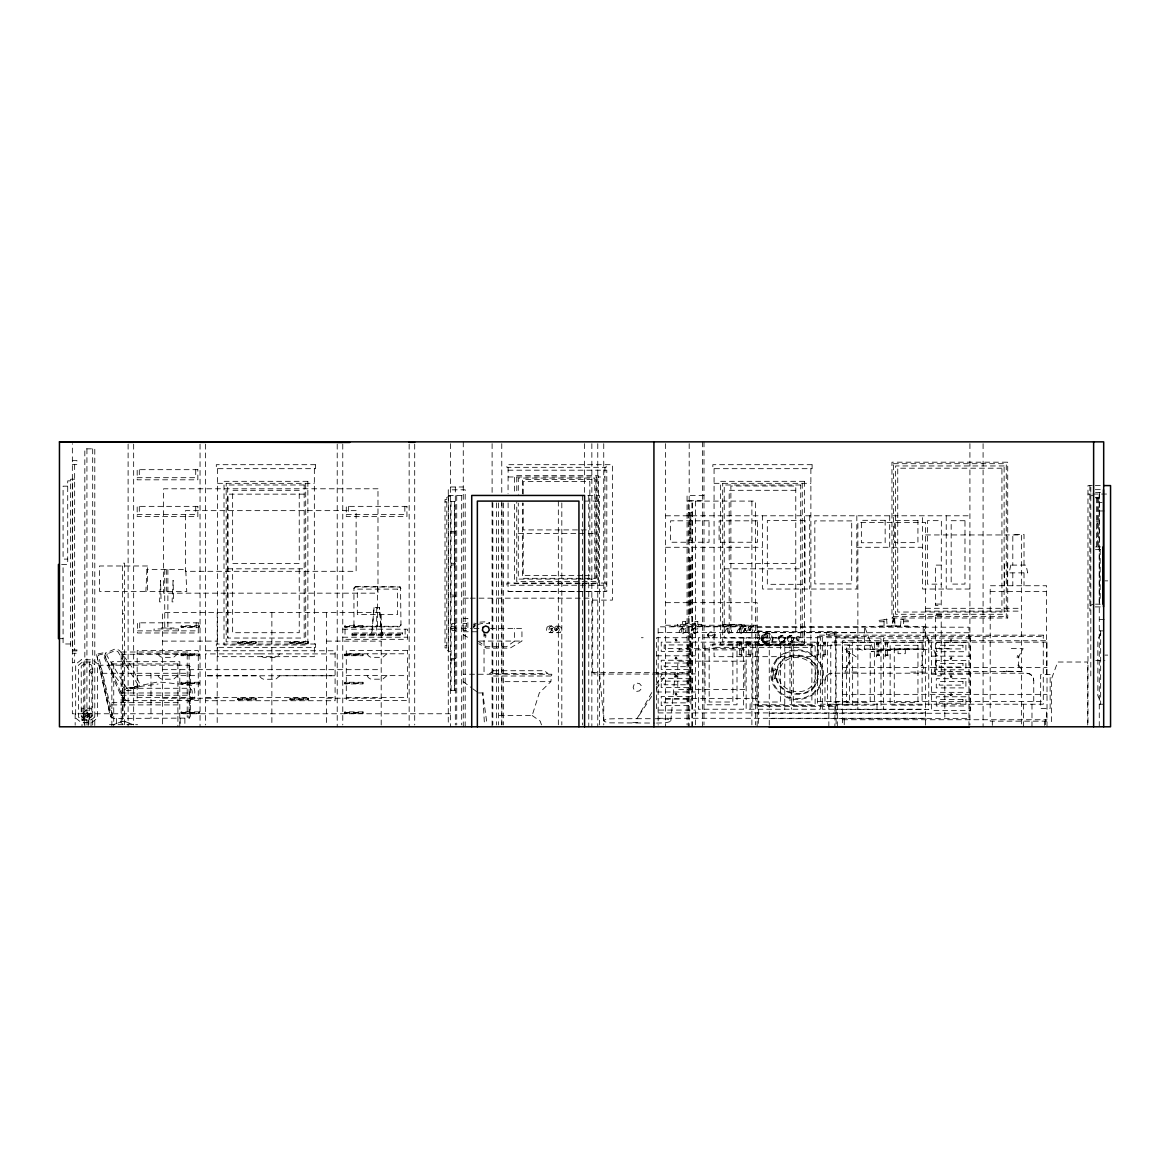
<?xml version="1.0" encoding="UTF-8"?>
<svg xmlns="http://www.w3.org/2000/svg" width="1169" height="1169" viewBox="0 0 1169 1169"><rect width="100%" height="100%" fill="white"/><g stroke="black" fill="none" stroke-linecap="round" stroke-linejoin="round"><path stroke-width="0.75" stroke-dasharray="5 3.75" d="M99.54 667.806L101.396 665.19L188.18 665.19L190.226 666.505L190.547 715.837L189.363 718.087L113.203 718.438L110.193 715.837L96.632 654.669L97.904 653.909L103.515 652.799L124.455 700.699L122.993 703.3M893.145 618.503L892.59 625.459M382.804 634.402L381.401 630.339L379.443 607.617L374.022 607.617L372.063 631.245L370.661 635.483M374.022 607.617L372.063 630.339L370.661 634.402M670.816 720.893L675.083 674.075M892.795 622.419L893.028 620.651M1018.594 666.856L1018.798 656.423L1023.167 648.561L1007.795 648.561M454.668 533.502C456.918 532.728 448.838 532.655 451.102 533.502M454.609 565.095L455.326 564.7L451.102 565.168M454.609 596.877L455.326 596.497L451.102 596.95M451.102 628.644L456.728 628.191M451.102 660.31L450.386 659.842L455.004 659.842M893.379 618.942C892.415 623.749 896.901 618.255 893.028 618.503L893.072 621.63L894.65 621.63L894.329 618.942M499.221 715.516L532.158 715.516L539.318 692.939L550.818 681.659L551.812 674.25L463.26 674.25M451.088 531.398L455.326 531.851L454.609 531.398M451.073 563.151L455.326 563.531L454.697 563.137M451.073 594.933L455.326 595.313L454.697 594.933M451.088 626.54L455.326 627.008L454.609 626.54M451.073 658.279L455.326 658.658L454.697 658.279M910.797 672.058L924.898 672.058L922.575 664.986L922.575 656.116L924.094 649.043L900.159 648.59L871.197 651.513L910.037 649.043L907.962 649.745M949.155 648.561L933.3 648.561L935.931 655.634L935.931 664.503L934.221 671.576L1023.167 671.576L1018.798 665.293L1016.811 664.357M824.978 701.4L824.978 680.314L825.928 676.749L828.543 674.148L832.094 673.198L1026.63 673.198L1030.181 674.148L1032.797 676.749L1033.747 680.314L1033.747 701.4M707.698 634.84L709.934 632.122A3.975 3.975 0 0 1 712.754 632.108L715.004 634.811L712.783 638.42A3.975 3.975 0 0 1 709.963 638.42L707.698 634.84L715.004 634.811M189.539 700.699L192.213 698.609L192.213 691.595L191.848 689.929L189.539 688.278L126.72 688.278L124.396 689.929L124.031 698.609L126.72 700.699M765.33 643.213L765.827 641.942M936.793 653.413L935.931 655.634L937.83 655.867M849.03 653.383L848.84 662.56L844.953 672.058L858.63 672.058M353.944 588.548L355.508 586.999L399.418 586.999L400.982 588.548M782.163 635.79L778.846 637.909L780.03 640.904A3.142 3.142 0 0 0 783.42 640.933L784.267 640.13A2.689 2.689 0 0 0 784.165 636.93L781.389 635.79M790.96 635.79L787.628 637.909L788.827 640.904A3.142 3.142 0 0 0 792.202 640.933L793.05 640.13A2.689 2.689 0 0 0 792.962 636.93L790.171 635.79M177.82 653.792L173.596 657.343L162.243 657.343A5.743 5.743 0 0 1 158.02 653.792M177.82 675.653L173.596 679.204L162.243 679.204A5.743 5.743 0 0 1 158.02 675.653M386.939 653.792L382.716 657.343L371.362 657.343A5.743 5.743 0 0 1 367.139 653.792M386.939 675.653L382.716 679.204L371.362 679.204A5.743 5.743 0 0 1 367.139 675.653M335.094 653.924L279.946 653.866L275.606 657.416L263.931 657.416A5.86 5.86 0 0 1 259.576 653.88L205.598 653.924M1100.672 633.7L1097.852 639.341L1097.852 695.76L1100.672 701.4M893.028 621.075L894.446 620.637L895.118 625.459M651.791 692.545L636.988 718.701A206.139 6.503 0 0 0 615.844 718.73L608.377 718.95A368.659 11.632 0 0 0 609.794 722.851L654.815 723.056M656.13 684.844L662.224 674.075M549.956 632.692L551.373 630.369L550.964 627.358L549.035 625.941L547.063 627.168L546.507 630.135L547.793 632.59L552.352 632.692L553.755 630.369L553.346 627.358L551.432 625.941L549.035 625.941M551.68 630.544L552.016 628.761L550.716 628.703L551.68 630.544L552.689 630.544L553.01 628.761L551.373 628.294M745.237 630.544L745.574 628.761L744.273 628.703L745.237 630.544L746.246 630.544L746.567 628.761L744.931 628.294M651.586 696.388L636.988 718.701A220.079 6.941 0 0 1 651.571 718.716M656.452 688.95L666.184 674.075M764.248 642.702L768.179 643.432L771.496 641.313A4.705 4.705 0 0 0 771.467 635.834L770.02 634.475A5.494 5.494 0 0 0 764.205 634.504L762.772 635.863A4.705 4.705 0 0 0 762.802 641.357L764.248 642.702L765.037 641.576M88.216 714.084L87.134 715.603L85.454 715.296L84.84 713.485L85.907 711.965L87.602 712.272L88.216 714.084L88.216 726.022M1017.951 657.621L1018.798 656.423L1017.322 655.546M884.042 625.941L884.042 619.585L886.628 618.986L887.139 625.941M900.554 625.941L901.08 618.986L903.652 619.585L903.652 625.941M89.516 715.574L86.798 717.357L84.08 715.574L83.671 713.777L84.08 711.994L86.798 710.211L89.516 711.994M950.821 670.685L950.002 671.576L952.34 671.415M1007.722 618.021L1006.275 616.531L1006.275 463.698L1007.722 462.193L891.962 462.193L891.962 618.021L1007.722 618.021L1007.722 462.193M891.962 618.021L893.408 616.531L893.408 463.698L891.962 462.193M690.747 537.769L690.747 515.208M690.747 613.944L690.747 560.346M690.747 690.119L690.747 636.52M921.8 665.716L922.575 664.986L920.865 665.994M763.328 641.956L764.365 641.036M450.386 495.846L446.792 497.351L446.792 650.183L450.386 651.674M94.674 717.123L90.714 720.294L82.429 720.294L78.469 717.123L78.469 665.19L82.429 662.019L91.445 662.019L94.674 664.606M556.751 625.941L554.837 627.358L554.427 630.369L555.83 632.692L560.389 632.59L561.675 630.135L561.12 627.168L556.751 625.941L558.738 627.168L559.279 630.135L557.993 632.59L555.83 632.692M555.816 628.294L555.509 630.544L557.657 629.682L555.816 628.294L556.663 629.682L555.509 630.544M559.147 625.941L557.233 627.358L556.824 630.369L558.227 632.692M556.809 628.294L556.502 630.544M750.308 625.941L748.394 627.358L747.985 630.369L749.387 632.692L751.55 632.59L752.836 630.135L752.295 627.168L750.308 625.941L754.677 627.168L755.232 630.135L753.947 632.59L751.784 632.692L750.381 630.369L750.79 627.358L752.704 625.941M749.373 628.294L749.066 630.544L751.214 629.682L749.373 628.294L750.22 629.682L749.066 630.544M750.366 628.294L750.06 630.544M849.731 653.091L848.84 653.69L844.953 649.043L924.094 649.043M551.432 625.941L549.459 627.168L548.904 630.135L550.19 632.59L552.352 632.692M552.382 628.294L551.534 629.682L552.689 630.544M742.593 625.941L740.62 627.168L740.065 630.135L741.351 632.59L743.513 632.692L744.931 630.369L744.521 627.358L742.593 625.941L744.989 625.941L746.903 627.358L747.312 630.369L745.91 632.692L743.747 632.59L742.461 630.135L743.016 627.168L744.989 625.941M745.939 628.294L745.091 629.682L746.246 630.544M850.55 663.495L848.84 662.56L849.6 662.078M490.352 628.367L521.944 628.367L521.944 641.065L510.079 648.123L486.362 648.123L478.764 643.71M762.612 641.036L763.854 640.378M355.508 586.385L353.944 588.007L353.944 625.298L355.508 626.847M681.556 628.148C672.219 637.675 694.737 631.961 681.556 628.148L681.556 633.598M727.352 628.148C718.014 637.675 740.532 631.961 727.352 628.148L727.352 633.598M739.568 628.148C730.23 637.675 752.748 631.961 739.568 628.148L739.568 633.598M122.789 721.156L113.466 724.678L122.774 721.156L133.398 724.678L124.031 721.156M1093.629 604.168L1089.873 605.542L1093.629 606.901M1016.869 657.11L1018.798 656.423M477.858 624.392L483.571 623.165L489.416 623.735L489.416 622.609L486.187 621.791L479.378 622.156M762.13 639.998L763.503 639.604M191.848 699.646L194.785 698.872L194.785 691.171L194.156 688.278L192.198 685.867L189.875 685.092L158.122 681.907L126.72 688.278L158.122 684.026M850.608 653.31L849.249 654.289M632.765 722.647L641.226 722.647M884.042 619.848L878.825 620.388L877.598 621.733L884.042 621.733M767.449 635.79C755.364 641.445 777.969 643.798 767.449 635.79L767.449 637.032M761.925 638.873L763.357 638.8M707.698 635.731L715.019 635.702M848.84 662.56L850.141 662.545M656.554 723.056L664.898 722.851A368.659 11.632 0 0 0 666.315 718.95L658.848 718.73A220.079 6.941 0 0 0 655.21 718.73M72.346 460.644L76.964 460.644L76.964 464.634L72.346 464.634M893.408 463.698L1006.275 463.698M508.047 470.201L606.799 470.201L606.799 591.514L508.047 591.514L508.12 502.159M508.12 476.981L604.928 476.981M137.182 477.697L197.839 477.697M74.655 479.217L70.608 479.217L70.608 647.275L72.346 647.275M70.608 480.868L67.714 480.868L67.714 564.408L58.45 564.408M217.536 483.323L314.344 483.323M714.069 483.323L810.877 483.323M1092.211 485.588L1087.974 485.588L1087.974 724.985M1095.309 485.588L1102.089 485.588M67.714 486.172L63.082 486.172L63.082 559.103L67.714 559.103M450.386 486.991L463.26 486.991M1095.265 489.665L1103.478 489.665M795.768 490.308L729.178 490.308L729.178 563.502L795.768 563.502M1095.499 492.397L1101.885 492.397M304.174 494.151L227.999 494.151L227.999 638.04M1087.974 494.049L1091.203 494.049M1092.81 494.049L1108.943 494.049M448.268 495.598L465.189 495.598M587.861 495.451L599.39 495.451L599.39 724.97M704.001 495.451L687.065 495.451L687.065 724.97M1090.809 495.671L1093.629 495.671M1095.733 497.322L1099.269 497.322M1095.499 497.848L1099.255 497.848M446.792 499.601L445.009 499.601L445.009 647.933L446.792 647.933M702.379 500.741L688.278 500.741L688.278 726.797M584.149 501.092L599.39 501.092M687.065 501.092L755.379 501.092L755.379 724.97M450.386 501.589L455.326 501.589M445.009 501.837L446.792 501.837M1099.269 502.626L1102.089 502.626M1099.269 510.97L1104.91 510.97M688.278 512.387L689.681 512.387L689.681 540.589L688.278 540.589M692.15 512.387L690.747 512.387L690.747 540.589L692.15 540.589M137.182 514.375L197.839 514.375M346.287 514.375L406.944 514.375M665.556 515.792L969.919 515.792M1096.434 521.71L1098.319 521.71M1096.434 523.069L1098.319 523.069M586.224 529.908L523.23 529.908L523.23 503.065M518.291 533.415L594.758 533.415M925.585 534.949L1021.501 534.949L1021.501 724.985M1095.499 546.917L1103.01 546.917M665.556 547.282L762.583 547.282M856.833 547.282L922.56 547.282M1095.499 549.649L1101.125 549.649M688.278 557.525L689.681 557.525L689.681 616.764L688.278 616.764M692.15 557.525L690.747 557.525L690.747 616.764L692.15 616.764M941.22 565.109L935.405 565.109L935.405 605.484L941.22 605.484L941.352 520.658L927.426 520.658L927.426 584.149L941.352 584.149M227.707 568.821L304.174 568.821M724.239 568.821L800.707 568.821M582.615 575.586L523.23 575.586L523.23 533.415M584.427 575.586L589.819 575.586L589.819 533.415M576.551 579.093L518.291 579.093L518.291 503.079M578.377 579.093L594.758 579.093L594.758 478.077L518.291 478.077L518.291 494.312M1104.91 580.861L1107.73 580.861M580.219 583.711L514.594 583.711L514.594 502.159M582.045 583.711L598.455 583.711L598.455 475.666L514.594 475.666L514.594 493.157M355.508 586.443L400.529 586.896L400.982 625.298M969.919 589.03L922.56 589.03L922.56 515.792M508.12 591.397L604.928 591.397L604.928 585.245M990.201 591.382L1046.62 591.382M463.26 598.163L468.725 598.163M470.259 598.163L592.683 598.163L592.683 672.657M592.683 600.106L612.424 600.106L612.424 464.692L506.893 464.692L506.893 467.322L606.156 467.322L606.156 464.692M665.556 602.663L757.147 602.663L757.147 726.797M935.405 604.066L941.22 604.066M1095.499 604.168L1100.292 604.168M1095.265 606.901L1103.478 606.901M925.585 608.304L1021.501 608.304M925.585 611.124L1021.501 611.124M122.774 613.769L124.031 613.769M935.405 615.362L941.22 615.362M893.408 616.531L1006.275 616.531M463.26 618.489L467.878 618.489L467.878 628.367M884.042 619.585L887.139 619.585M900.554 619.585L903.652 619.585M1099.269 619.585L1104.91 619.585M903.652 621.733L910.096 621.733L908.868 620.388L903.652 619.848M474.117 623.004L474.117 627.242M455.326 623.486L451.935 623.486L451.935 630.398L455.326 630.398M685.458 623.647L688.278 623.647M692.15 623.647L694.971 623.647M665.556 625.225L757.147 625.225M455.326 625.883L456.728 625.883M461.667 625.883L463.085 625.883M181.093 626.511L199.358 626.511M344.723 626.511L362.989 626.511M181.093 626.789L199.358 626.789M344.723 626.789L399.418 626.847L400.982 624.743L399.418 626.306L355.508 626.233L353.944 624.684M857.871 626.832L658.162 626.832L658.162 725.101M757.147 627.183L968.955 627.183L968.955 725.452M461.667 628.191L472.13 628.367M473.913 628.367L481.014 628.367M342.765 629.185L407.382 629.185L407.382 639.326L342.765 639.326M137.621 630.865L198.277 630.865M757.147 630.88L770.766 631.581M1099.269 630.88L1102.791 630.88M757.147 631.581L836.098 631.581L836.098 726.797M463.26 631.757L480.576 631.757M658.162 632.385L857.871 632.385M968.955 632.736L729.178 632.707L729.178 568.821M834.841 633.072L826.425 633.072L826.425 634.84L834.841 634.84M688.278 633.7L689.681 633.7L689.681 692.939L688.278 692.939M692.15 633.7L690.747 633.7L690.747 692.939L692.15 692.939M351.986 634.183L402.414 634.183M351.986 634.285L402.414 634.285M484.039 634.709L485.807 634.709L485.807 637.178L484.039 637.178M484.039 635.629L485.807 635.629M817.569 636.404L1043.274 636.404M342.765 637.207L407.382 637.207M641.372 637.719L643.14 637.719M695.54 637.719L656.525 637.719L656.525 710.08L695.54 710.08M857.871 637.719L822.304 637.719L822.304 709.232L925.585 709.232M983.991 638.069L985.759 638.069M58.45 638.669L63.082 638.669M479.495 641.065L521.944 641.065M162.549 641.109L217.2 641.109M326.531 641.109L381.196 641.109M784.764 642.161L661.23 642.161L661.23 651.367L690.85 651.367L690.85 642.161M1047.015 642.161L827.52 642.161L827.52 704.79L852.654 704.79L852.654 642.161M237.775 642.512L256.04 642.512M289.956 642.512L308.236 642.512M237.775 642.789L256.04 642.789M289.956 642.789L308.236 642.789M739.772 643.681L741.424 643.681M748.365 643.681L750.016 643.681M817.292 643.681L818.607 643.681M824.043 643.681L825.343 643.681M70.608 643.973L63.082 643.973L63.082 564.408M877.115 644.031L878.767 644.031M885.707 644.031L887.359 644.031M445.009 645.683L446.792 645.683M757.147 645.683L836.098 645.683M72.346 649.935L76.964 649.935L76.964 653.252L72.346 653.252M205.598 650.753L335.094 650.753L335.094 700.728L205.598 700.728M76.964 650.928L72.346 650.928L72.346 479.217M137.182 653.792L198.277 653.792M259.591 653.866L279.946 653.866M346.287 653.792L407.382 653.792M121.167 654.26L189.086 654.26M181.093 654.801L199.358 654.801M344.723 654.801L362.989 654.801M739.772 654.961L741.424 654.961M748.365 654.961L750.016 654.961M817.292 654.961L818.607 654.961M824.043 654.961L825.343 654.961M181.093 655.078L199.358 655.078M344.723 655.078L362.989 655.078M1104.91 655.108L1107.73 655.108M877.115 655.312L878.767 655.312M885.707 655.312L887.359 655.312M656.525 655.809L695.54 655.809M931.591 656.16L970.606 656.16M1095.733 660.412L1104.91 660.412M72.346 662.531L74.655 662.531L74.655 653.252M111.859 663.934L179.792 663.934M842.615 667.557L1047.015 667.557M162.549 669.662L381.196 669.662M591.85 672.657L689.184 672.657M101.981 673.286L189.363 673.286M656.525 673.899L695.54 673.899M931.591 674.25L970.606 674.25M137.182 675.653L198.277 675.653M346.287 675.594L407.382 675.653M493.523 676.018L551.812 676.018M504.979 681.659L550.818 681.659M181.093 683.017L199.358 683.017M344.723 683.017L362.989 683.017M181.093 683.295L199.358 683.295M344.723 683.295L362.989 683.295M450.386 690.338L455.326 690.338M656.525 691.99L695.54 691.99M931.591 692.34L970.606 692.34M478.399 692.939L486.596 692.939M121.167 692.983L189.086 692.983M842.615 694.357L1047.015 694.357M121.167 695.234L189.086 695.234M137.182 697.469L198.277 697.469M346.287 697.469L407.382 697.469M205.598 697.601L335.094 697.601M162.549 698.229L217.2 698.229M326.531 698.229L381.196 698.229M665.556 698.58L757.147 698.58M237.775 698.945L256.04 698.945M289.956 698.945L308.236 698.945M237.775 699.208L256.04 699.208M289.956 699.208L308.236 699.208M124.455 700.699L198.277 700.596L198.277 650.607L137.182 650.607L137.182 700.596M817.569 701.4L1043.274 701.4M111.859 702.657L179.792 702.657M1099.269 704.22L1102.791 704.22M784.764 704.79L752.778 704.79L752.778 642.161M111.859 704.907L179.792 704.907M757.147 705.638L836.098 705.638M758.345 706.339L836.098 706.339M181.093 712.637L199.358 712.637M344.723 712.637L362.989 712.637M181.093 712.915L199.358 712.915M344.723 712.915L362.989 712.915M658.162 712.915L925.585 712.915M82.02 713.178L91.036 713.178M769.26 713.265L968.955 713.265M450.386 713.762L72.346 713.762L72.346 443.679M658.162 718.292L925.585 718.292M769.26 718.643L968.955 718.643M82.02 719.344L91.036 719.344M842.615 719.739L1047.015 719.739M109.404 724.678L137.621 724.678M1007.97 671.254L1023.167 671.576M695.073 628.089L691.785 629.696A2.63 2.63 0 0 0 691.697 631.859L694.854 633.686L697.338 632.049A2.63 2.63 0 0 0 697.425 629.886L695.073 628.089L695.628 633.525A3.288 3.288 0 0 1 693.29 633.437M1003.426 671.342L1007.371 671.576L1005.764 669.735M1017.804 665.132L1018.331 665.088M761.998 637.733L763.401 637.967M860.442 649.438L859.01 649.043L862.503 650.154M188.18 700.699L190.547 703.3M762.349 636.637L763.649 637.178M921.8 655.736L922.575 656.116M463.26 634.723L469.514 638.347M844.953 649.043L858.47 658.395M477.931 641.065L485.983 646.705L506.557 646.705L514.608 641.065L514.608 628.367M762.948 635.644L764.102 636.462M532.158 715.516L540.195 721.156L542.168 726.797M463.26 681.659L471.516 687.81M472.89 688.833L477.025 691.916M382.804 635.483L381.401 631.245L379.443 607.617M763.781 634.825L764.701 635.848M935.931 664.503L936.793 665.57M764.789 634.197L765.432 635.395M123.724 701.999L102.77 654.085L98.386 655.093L112.619 715.837M873.141 649.394L864.592 626.438L864.592 649.394L931.751 649.394L923.203 626.438L923.203 649.394M765.929 633.803L766.265 635.118M96.632 654.669L110.792 717.182M111.698 717.138L111.844 718.087L100.315 665.57M894.694 620.651L894.928 622.419M694.05 633.656L693.495 628.235A3.288 3.288 0 0 1 695.833 628.308M599.609 674.075L603.876 720.893M486.625 721.156L482.739 692.939L484.507 725.379M1100.672 630.88L1100.672 704.22M1100.19 549.649L1100.19 598.718M1099.269 494.049L1099.269 726.797M1099.255 492.397L1099.255 604.168M1098.319 497.848L1098.319 546.917M1097.37 497.848L1097.37 521.71M1097.37 523.069L1097.37 546.917M1096.434 497.848L1096.434 546.917M1090.809 487.195L1090.809 678.517M1089.873 485.588L1089.873 610.992M1087.711 724.999L1087.711 662.019L1057.697 662.019L1051.369 679.291L1051.369 725.043M1047.015 726.797L1047.015 640.744L842.615 640.744L842.615 726.797M1046.62 674.601L1046.62 585.742L990.201 585.742L990.201 721.156L1046.62 721.156L1046.62 708.458M1045.393 719.739L1045.393 726.797M1044.501 721.156L1044.501 725.379M1031.979 704.22L1031.979 726.797M1024.015 565.109L1024.015 534.423L1012.807 534.423L1012.807 565.109M1024.015 572.868L1024.015 585.742M1023.518 704.22L1023.518 726.797M1012.807 572.868L1012.807 585.742M1007.298 585.742L1007.298 563.166L1004.595 563.166L1004.595 585.742M992.32 721.156L992.32 725.379M983.085 443.679L983.085 726.797M969.919 443.65L969.919 724.985M951.581 640.685L951.581 639.794L950.645 640.685M946.232 515.792L946.232 589.03M944.815 642.161L944.815 719.739M926.023 627.183L926.023 626.438L861.772 626.438L861.772 627.183M925.585 725.101L925.585 522.441L857.871 522.441L857.871 709.232M908.152 627.183L908.152 625.941L879.541 625.941L879.541 627.183M905.288 649.394L905.288 653.69L898.055 653.69L898.055 649.394M896.389 625.941L891.333 625.941M894.694 618.503L894.694 621.455M889.697 515.792L889.697 547.282M877.013 703.402L877.013 709.232M856.833 515.792L856.833 589.03L762.583 589.03L762.583 515.792M844.237 719.739L844.237 726.797M837.325 704.22L837.325 726.797M834.9 631.581L834.9 645.683M834.9 706.339L834.9 726.797M828.85 704.22L828.85 726.797M810.877 468.681L810.877 644.017M810.877 647.348L810.877 656.671L714.069 656.671L714.069 647.348M809.708 515.792L809.708 589.03M804.082 632.677L804.082 644.499L759.412 644.499L759.412 632.677M802.241 483.323L802.241 641.854L722.705 641.854L722.705 483.323M795.768 632.707L795.768 486.012L730.888 486.012L730.888 632.707M791.413 637.719L791.413 709.232M784.764 637.719L784.764 709.232M769.26 632.736L769.26 725.452M767.127 633.671L767.127 635.015M758.345 630.88L758.345 726.797M753.713 625.225L753.713 626.292L668.989 626.292L668.989 625.225M751.886 501.092L751.886 724.97M750.63 642.161L750.63 644.09M750.63 656.481L750.63 654.552L747.751 654.552L747.751 656.481M750.118 703.753L750.118 709.583M747.751 642.161L747.751 644.09M744.551 626.292L744.551 624.874L720.133 624.874L720.133 626.292M743.031 648.474L743.031 649.891M742.037 642.161L742.037 644.09M742.037 656.481L742.037 654.552L739.159 654.552L739.159 656.481M741.511 626.292L741.511 624.348L723.187 624.348L723.187 626.292M741.146 628.148L741.146 633.598M739.159 642.161L739.159 644.09M737.011 642.161L737.011 704.79L705.009 704.79L705.009 642.161M728.945 628.148L728.945 633.598M714.069 468.681L714.069 644.017M704.001 441.853L704.001 724.97M702.379 441.853L702.379 726.797M701.809 626.292L701.809 624.348L677.392 624.348L677.392 626.292M698.77 624.348L698.77 626.292M695.54 501.092L695.54 726.797M689.184 443.636L689.184 726.797M687.898 648.59L687.898 644.937L664.167 644.937L664.167 648.59L744.945 648.474L744.945 649.891L677.772 649.891L677.772 648.474M683.149 628.148L683.149 633.598M682.126 672.657L682.126 674.075L593.969 674.075L593.969 672.657M680.446 624.348L680.446 626.292M679.686 648.474L679.686 649.891M665.556 443.65L665.556 726.797M604.928 467.322L604.928 583.053M603.745 443.679L603.745 724.97M597.768 443.679L597.768 726.797M596.292 476.981L596.292 581.621L516.756 581.621L516.756 502.246M591.85 443.665L591.85 726.797M589.819 529.908L589.819 481.599L523.23 481.599L523.23 494.122M588.767 495.451L588.767 726.797M584.573 443.636L584.573 493.669M582.454 495.451L582.454 724.97M561.821 502.918L561.821 724.97M558.329 501.092L558.329 724.97M522.543 493.946L522.543 479.582L595.898 479.582L595.898 578.319L522.543 578.319L522.543 502.918M516.756 476.981L516.756 493.216M508.12 467.322L508.047 493.742M503.576 502.918L503.576 724.97M501.983 502.918L501.983 724.97M501.764 443.636L501.764 494.56M501.764 501.092L501.764 724.985M498.491 502.918L498.491 724.97M496.591 502.918L496.591 724.97M492.836 502.743L492.836 724.97M492.105 443.636L492.105 493.669M492.105 502.129L492.105 726.797M489.446 622.609L489.446 623.735M484.039 631.757L484.039 674.25M465.189 726.797L465.189 489.811L448.268 489.811L448.268 724.97M463.26 441.853L463.26 726.797M461.667 495.598L461.667 724.97M456.728 495.598L456.728 724.97M455.326 486.991L455.326 724.985M451.015 501.589L451.088 690.338M450.386 443.679L450.386 726.797M448.589 495.846L448.589 651.674M414.703 444.162L414.703 724.97M409.15 444.162L409.15 726.797M405.132 629.185L405.132 637.207M404.839 506.352L404.839 514.375M402.224 633.043L402.224 634.27M385.551 634.402L385.551 635.483M381.196 725.014L381.196 612.541L162.549 612.541L162.549 725.014M377.455 586.385L377.455 626.847M376.725 607.617L376.725 635.483M367.914 634.402L367.914 635.483M352.147 633.043L352.147 634.27M348.406 506.352L348.406 514.375M345.016 629.185L345.016 637.207M342.765 444.162L342.765 724.97M337.213 444.162L337.213 726.797M326.531 612.541L326.531 725.014M314.344 468.681L314.344 644.017M314.344 647.348L314.344 656.671L217.536 656.671L217.536 647.348M305.708 483.323L305.708 641.854L226.172 641.854L226.172 483.323M299.235 568.821L299.235 632.707L232.646 632.707L232.646 568.821M271.866 612.541L271.866 725.014M217.536 468.681L217.536 644.017M217.2 612.541L217.2 725.014M205.598 444.162L205.598 724.97M200.045 444.162L200.045 726.797M196.158 622.829L196.158 630.865M195.72 469.675L195.72 477.697M195.72 506.352L195.72 514.375M189.363 665.541L189.363 718.087M187.201 654.26L187.201 717.123L189.086 717.123L189.086 652.01L121.167 652.01L121.167 717.123L123.052 717.123L123.052 654.26M184.877 718.438L184.877 725.131M180.158 718.438L180.158 726.797M179.792 726.797L179.792 661.683L111.859 661.683L111.859 726.797M178.565 630.865L178.565 628.951L154.074 628.951L154.074 630.865M177.893 663.934L177.893 726.797M174.02 628.951L174.02 627.987L158.604 627.987L158.604 628.951M167.883 569.493L167.883 627.987M166.319 569.493L166.319 591.587M164.741 569.493L164.741 627.987M150.976 673.286L150.976 718.438M139.725 622.829L139.725 630.865M139.301 469.675L139.301 477.697M139.301 506.352L139.301 514.375M133.661 444.162L133.661 724.97M128.108 444.162L128.108 726.797M124.528 724.678L124.528 563.166L122.526 563.166L122.526 724.678M121.225 718.438L121.225 725.131M116.505 718.438L116.505 726.797M113.744 663.934L113.744 726.797M94.791 725.525L94.791 448.838L84.826 448.838L84.84 726.022M92.687 448.838L92.687 725.525M91.036 726.797L91.036 708.224L82.02 708.224L82.02 726.797M89.312 662.019L89.312 720.294M88.859 719.344L88.859 726.797M86.93 448.838L86.93 725.525M84.197 719.344L84.197 726.797M83.744 662.019L83.744 720.294M75.167 713.762L75.167 725.175M74.655 464.634L74.655 649.935M780.264 636.141A3.142 3.142 0 0 1 783.288 636.17M789.046 636.141A3.142 3.142 0 0 1 792.071 636.17M1026.63 673.198A7.116 7.116 0 0 1 1033.747 680.314M824.978 680.314A7.116 7.116 0 0 1 832.094 673.198M707.961 636.594A3.171 3.171 0 0 1 707.946 633.978M714.756 633.949A3.171 3.171 0 0 1 714.77 636.564M146.899 569.493L145.877 591.587L186.762 591.587L185.739 569.493L146.899 569.493M89.648 670.436C92.205 679.803 96.194 663.904 89.648 670.436M776.64 669.442C769.29 694.81 811.476 704.805 817.803 679.847C825.153 654.479 782.967 644.47 776.64 669.442M777.37 669.618C770.269 694.094 810.979 703.753 817.087 679.657C824.174 655.181 783.478 645.536 777.37 669.618M779.343 670.129C772.972 692.15 809.606 700.845 815.1 679.16C821.486 657.139 784.852 648.444 779.343 670.129M1010.834 565.109L1009.095 572.868L1027.726 572.868L1025.987 565.109L1010.834 565.109M83.452 711.76L83.452 715.793L84.752 717.284L86.521 717.81L89.589 715.793L89.589 711.76L88.289 710.284L86.521 709.744L83.452 711.76M778.408 637.032C780.293 652.989 792.801 628.703 778.408 637.032M787.19 637.032C789.075 652.989 801.583 628.703 787.19 637.032M761.867 635.921C758.199 642.453 769.027 647.597 772.402 641.27C776.055 634.738 765.227 629.58 761.867 635.921M773.425 670.275L773.235 677.903L774.579 678.824L775.281 670.845L773.425 670.275M634.124 684.523L633.13 687.24L634.124 689.958L636.623 691.405L639.472 690.908L641.343 688.687L641.343 685.794L639.472 683.587L636.623 683.076L634.124 684.523M796.191 637.5L796.966 640.407A2.353 2.353 0 0 0 799.45 640.291L800.297 638.069L799.26 636.769A2.353 2.353 0 0 0 796.776 636.886L796.191 637.5M796.878 637.806L797.287 639.764A1.564 1.564 0 0 0 798.953 639.764L798.953 637.412A1.564 1.564 0 0 0 797.287 637.412L796.878 637.806M279.946 675.74L275.606 679.277L263.931 679.277A5.86 5.86 0 0 1 259.576 675.74L205.598 675.799L335.094 675.74L279.946 675.74M105.415 653.135L104.874 656.101L113.086 673.49L125.068 689.418L126.281 690.455L130.256 690.587L139.169 686.758L139.71 683.777L131.498 666.388L119.501 650.461L116.242 648.956L114.328 649.292L105.415 653.135M107.124 653.953L106.876 655.561L126.866 688.512L129.686 689.155L137.46 685.925L137.708 684.333L117.718 651.381L114.898 650.724L107.124 653.953M776.888 660.251L773.63 665.716A22.737 22.737 0 0 0 773.849 684.07L777.224 689.447L781.973 693.831L787.76 696.899A26.814 26.814 0 0 0 807.209 696.695L812.923 693.509L817.555 689.023L820.813 683.573A22.737 22.737 0 0 0 820.594 665.219L817.219 659.827L812.47 655.458L806.698 652.39A26.814 26.814 0 0 0 787.234 652.594L781.52 655.78L776.888 660.251M776.464 659.331L772.972 664.927A23.57 23.57 0 0 0 772.782 683.953L776.172 689.593L780.994 694.225L786.912 697.528A27.808 27.808 0 0 0 807.092 697.688L813.083 694.503L817.979 689.958L821.486 684.362A23.57 23.57 0 0 0 821.661 665.336L818.271 659.681L813.449 655.049L807.531 651.761A27.808 27.808 0 0 0 787.365 651.586L781.374 654.786L776.464 659.331M81.275 659.784L75.678 664.255L75.678 718.044L81.275 722.53L91.869 722.53L97.465 718.044L97.465 663.671L92.599 659.784L81.275 659.784M83.584 664.24L81.245 666.111L81.245 716.202L83.584 718.058L89.56 718.058L91.883 716.202L91.883 665.526L90.291 664.24L83.584 664.24M475.359 625.634L473.226 627.242L475.359 625.634M493.493 670.728L489.709 673.549L548.042 673.549L544.257 670.728L493.493 670.728M476.309 623.325L473.708 625.05L476.309 623.325M676.033 638.698L674.951 639.297L676.033 641.065L677.114 640.48L676.033 638.698M676.033 656.788L674.951 658.571L676.033 659.155L677.114 658.571L676.033 656.788M676.033 674.878L674.951 676.661L676.033 677.246L677.114 676.661L676.033 674.878M676.033 692.969L674.951 693.568L676.033 695.336L677.114 694.751L676.033 692.969M951.098 639.048L950.002 640.831L951.098 641.416L952.18 640.831L951.098 639.048M951.098 657.139L950.002 658.921L951.098 659.506L952.18 657.738L951.098 657.139M951.098 675.229L950.002 675.828L951.098 677.596L952.18 677.012L951.098 675.229M951.098 693.319L950.002 695.102L951.098 695.687L952.18 695.102L951.098 693.319M315.572 464.692L216.309 464.692L216.309 468.681L315.572 468.681L315.572 464.692M812.104 464.692L712.842 464.692L712.842 468.681L812.104 468.681L812.104 464.692M1004.113 465.949L895.586 465.949L895.586 614.28L1004.113 614.28L1004.113 465.949M1001.935 468.199L897.748 468.199L897.748 612.03L1001.935 612.03L1001.935 468.199M197.839 469.675L137.182 469.675L137.182 479.816L197.839 479.816L197.839 469.675M307.871 481.321L224.01 481.321L224.01 645.025L307.871 645.025L307.871 481.321M804.404 481.321L720.542 481.321L720.542 645.025L804.404 645.025L804.404 481.321M304.174 484.989L227.707 484.989L227.707 638.04L304.174 638.04L304.174 484.989M800.707 484.989L724.239 484.989L724.239 638.04L800.707 638.04L800.707 484.989M377.982 488.788L163.572 488.788L163.572 593.165L377.982 593.165L377.982 488.788M299.235 490.308L232.646 490.308L232.646 563.502L299.235 563.502L299.235 490.308M197.839 506.352L137.182 506.352L137.182 516.493L197.839 516.493L197.839 506.352M406.944 506.352L346.287 506.352L346.287 516.493L406.944 516.493L406.944 506.352M356.121 510.648L185.447 510.648L185.447 571.305L356.121 571.305L356.121 510.648M804.988 520.512L767.317 520.512L767.317 584.31L804.988 584.31L804.988 520.512M885.152 520.322L861.363 520.322L861.363 542.737L885.152 542.737L885.152 520.322M917.928 520.41L894.314 520.41L894.314 542.65L917.928 542.65L917.928 520.41M964.98 520.716L951.171 520.716L951.171 584.091L964.98 584.091L964.98 520.716M709.028 520.819L670.597 520.819L670.597 542.241L709.028 542.241L709.028 520.819M757.556 520.819L719.11 520.819L719.11 542.241L757.556 542.241L757.556 520.819M851.704 520.906L814.837 520.906L814.837 583.901L851.704 583.901L851.704 520.906M147.499 565.986L99.54 565.986L99.54 591.382L147.499 591.382L147.499 565.986M160.577 580.394L159.554 601.874L161.088 601.874L160.577 580.394M173.1 580.394L172.077 601.874L173.596 601.874L173.1 580.394M606.156 583.053L506.893 583.053L506.893 585.245L606.156 585.245L606.156 583.053M397.606 589.118L357.319 589.118L357.319 614.529L397.606 614.529L397.606 589.118M941.22 613.944L935.405 613.944L935.405 675.843L941.22 675.843L941.22 613.944M685.458 621.455L682.638 621.455L682.638 629.01L685.458 629.01L685.458 621.455M697.805 621.455L694.971 621.455L694.971 629.01L697.805 629.01L697.805 621.455M198.277 622.829L137.621 622.829L137.621 632.97L198.277 632.97L198.277 622.829M466.46 623.486L463.085 623.486L463.085 630.398L466.46 630.398L466.46 623.486M199.358 625.766L181.093 625.766L181.093 627.417L199.358 627.417L199.358 625.766M362.989 625.766L344.723 625.766L344.723 627.417L362.989 627.417L362.989 625.766M402.414 632.999L351.986 632.999L351.986 635.483L402.414 635.483L402.414 632.999M1043.274 635.162L817.569 635.147L817.569 704.22L1043.274 704.22L1043.274 635.147M743.645 637.719L698.375 637.719L698.375 709.232L743.645 709.232L743.645 637.719M820.346 637.719L746.143 637.719L746.143 709.232L820.346 709.232L820.346 637.719M880.988 638.069L835.718 638.069L835.718 709.583L880.988 709.583L880.988 638.069M928.756 638.069L883.486 638.069L883.486 709.583L928.756 709.583L928.756 638.069M970.606 638.069L931.591 638.069L931.591 710.431L970.606 710.431L970.606 638.069M676.486 639.443L675.55 640.334L676.486 639.443M256.04 641.766L237.775 641.766L237.775 643.418L256.04 643.418L256.04 641.766M308.236 641.766L289.956 641.766L289.956 643.418L308.236 643.418L308.236 641.766M815.129 642.161L789.996 642.161L789.996 704.79L815.129 704.79L815.129 642.161M819.074 642.161L816.824 642.161L816.824 644.09L819.074 644.09L819.074 642.161M825.825 642.161L823.561 642.161L823.561 644.09L825.825 644.09L825.825 642.161M874.354 642.512L842.352 642.512L842.352 705.141L874.354 705.141L874.354 642.512M879.38 642.512L876.502 642.512L876.502 644.44L879.38 644.44L879.38 642.512M887.972 642.512L885.094 642.512L885.094 644.44L887.972 644.44L887.972 642.512M922.107 642.512L890.12 642.512L890.12 705.141L922.107 705.141L922.107 642.512M965.901 642.512L936.281 642.512L936.281 651.717L965.901 651.717L965.901 642.512M741.424 642.57L739.772 642.57L739.772 656.072L741.424 656.072L741.424 642.57M750.016 642.57L748.365 642.57L748.365 656.072L750.016 656.072L750.016 642.57M783.683 642.643L779.562 643.345L783.683 642.643M792.465 642.643L788.359 643.345L792.465 642.643M818.607 642.57L817.292 642.57L817.292 656.072L818.607 656.072L818.607 642.57M825.343 642.57L824.043 642.57L824.043 656.072L825.343 656.072L825.343 642.57M878.767 642.921L877.115 642.921L877.115 656.423L878.767 656.423L878.767 642.921M887.359 642.921L885.707 642.921L885.707 656.423L887.359 656.423L887.359 642.921M315.572 644.017L216.309 644.017L216.309 647.348L315.572 647.348L315.572 644.017M812.104 644.017L712.842 644.017L712.842 647.348L812.104 647.348L812.104 644.017M732.861 644.937L709.159 644.937L709.159 702.014L732.861 702.014L732.861 644.937M780.614 644.937L756.928 644.937L756.928 702.014L780.614 702.014L780.614 644.937M811.87 644.937L793.254 644.937L793.254 702.014L811.87 702.014L811.87 644.937M849.395 644.937L830.779 644.937L830.779 702.014L849.395 702.014L849.395 644.937M870.204 645.288L846.502 645.288L846.502 702.364L870.204 702.364L870.204 645.288M917.957 645.288L894.27 645.288L894.27 702.364L917.957 702.364L917.957 645.288M962.964 645.288L939.233 645.288L939.233 648.941L962.964 648.941L962.964 645.288M407.382 650.607L346.287 650.607L346.287 700.596L407.382 700.596L407.382 650.607M199.358 654.056L181.093 654.056L181.093 655.707L199.358 655.707L199.358 654.056M362.989 654.056L344.723 654.056L344.723 655.707L362.989 655.707L362.989 654.056M819.074 654.552L816.824 654.552L816.824 656.481L819.074 656.481L819.074 654.552M825.825 654.552L823.561 654.552L823.561 656.481L825.825 656.481L825.825 654.552M879.38 654.903L876.502 654.903L876.502 656.832L879.38 656.832L879.38 654.903M887.972 654.903L885.094 654.903L885.094 656.832L887.972 656.832L887.972 654.903M676.486 657.533L675.55 658.425L676.486 657.533M951.581 657.884L950.645 658.775L951.581 657.884M690.85 660.251L661.23 660.251L661.23 669.457L690.85 669.457L690.85 660.251M965.901 660.602L936.281 660.602L936.281 669.808L965.901 669.808L965.901 660.602M744.945 661.172L677.772 661.172L677.772 689.389L744.945 689.389L744.945 661.172M687.898 663.028L664.167 663.028L664.167 666.681L687.898 666.681L687.898 663.028M962.964 663.378L939.233 663.378L939.233 667.031L962.964 667.031L962.964 663.378M775.69 669.063L772.826 669.063L772.826 679.7L775.69 679.7L775.69 669.063M1050.157 674.601L1040.673 674.601L1040.673 708.458L1050.157 708.458L1050.157 674.601M676.486 675.624L675.55 676.515L676.486 675.624M951.581 675.974L950.645 676.866L951.581 675.974M690.85 678.341L661.23 678.341L661.23 687.547L690.85 687.547L690.85 678.341M965.901 678.692L936.281 678.692L936.281 687.898L965.901 687.898L965.901 678.692M687.898 681.118L664.167 681.118L664.167 684.771L687.898 684.771L687.898 681.118M962.964 681.469L939.233 681.469L939.233 685.122L962.964 685.122L962.964 681.469M199.358 682.272L181.093 682.272L181.093 683.923L199.358 683.923L199.358 682.272M362.989 682.272L344.723 682.272L344.723 683.923L362.989 683.923L362.989 682.272M676.486 693.714L675.55 694.605L676.486 693.714M951.581 694.065L950.645 694.956L951.581 694.065M690.85 696.432L661.23 696.432L661.23 705.638L690.85 705.638L690.85 696.432M965.901 696.782L936.281 696.782L936.281 705.988L965.901 705.988L965.901 696.782M256.04 698.185L237.775 698.185L237.775 699.836L256.04 699.836L256.04 698.185M308.236 698.185L289.956 698.185L289.956 699.836L308.236 699.836L308.236 698.185M687.898 699.208L664.167 699.208L664.167 702.861L687.898 702.861L687.898 699.208M962.964 699.559L939.233 699.559L939.233 703.212L962.964 703.212L962.964 699.559M199.358 711.892L181.093 711.892L181.093 713.543L199.358 713.543L199.358 711.892M362.989 711.892L344.723 711.892L344.723 713.543L362.989 713.543L362.989 711.892M692.15 726.797L692.15 501.092L692.048 726.797M454.668 690.338L454.609 501.589L454.595 690.338"/><path stroke-width="1.5" d="M1103.784 485.588L1110.55 485.588L1110.55 726.797L59.458 726.797L59.458 441.853L1103.682 441.853L1103.682 726.797M128.108 442.335L133.661 442.335M200.045 442.335L205.598 442.335M337.213 442.335L342.765 442.335M409.15 442.335L414.703 442.335M769.26 727.147L968.955 727.147M59.458 441.853L349.721 442.466M1103.478 489.665L1103.478 606.901M1103.01 546.917L1103.01 604.168M1093.629 441.853L1093.629 726.797M653.924 441.853L653.924 726.797M584.573 726.797L584.573 495.451L471.721 495.451L471.721 726.797M578.933 726.797L578.933 501.092L477.361 501.092L477.361 726.797M58.45 564.408L58.45 638.669M483.002 627.358L482.417 630.369L484.404 632.692L487.473 632.59L489.3 630.135L488.51 627.168L485.719 625.941L483.002 627.358"/></g></svg>
